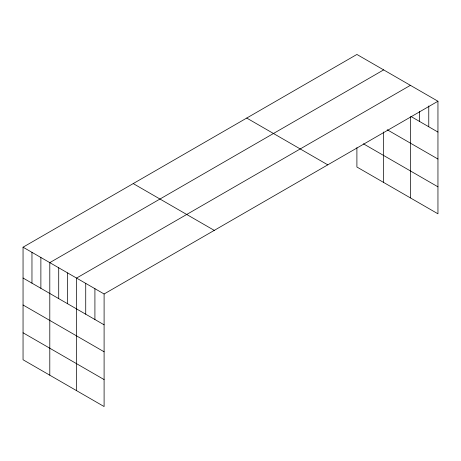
<?xml version="1.0" encoding="UTF-8"?>
<svg xmlns="http://www.w3.org/2000/svg" width="461" height="461" viewBox="0 0 461 461"><rect width="100%" height="100%" fill="white"/><g stroke="black" fill="none" stroke-linecap="round" stroke-linejoin="round"><path stroke-width="0.69" d="M23.05 247.194L104.1 293.985L104.1 406.55L23.05 359.759L23.05 247.194L356.9 54.45L437.95 101.241L437.95 213.806L356.9 167.015L356.9 147.647M383.644 69.888L49.794 262.637L49.794 375.202M410.394 85.331L76.543 278.081L76.543 390.64M104.1 293.985L437.95 101.241M411.005 116.512L437.95 132.071M387.211 129.748L437.95 159.039M363.435 143.815L437.95 186.832M246.727 118.056L327.777 164.848M133.223 183.587L214.273 230.385M23.05 278.023L104.1 324.815M23.05 304.992L104.1 351.789M23.05 332.784L104.1 379.576M428.765 105.972L428.765 126.763M419.579 111.424L419.579 121.462M410.394 116.852L410.394 197.896M383.644 131.967L383.644 182.452M94.914 288.684L94.914 319.513M85.729 283.382L85.729 314.206M67.629 272.929L67.629 303.759M58.714 267.783L58.714 298.613M40.879 257.492L40.879 288.315M31.965 252.34L31.965 283.169"/></g></svg>
